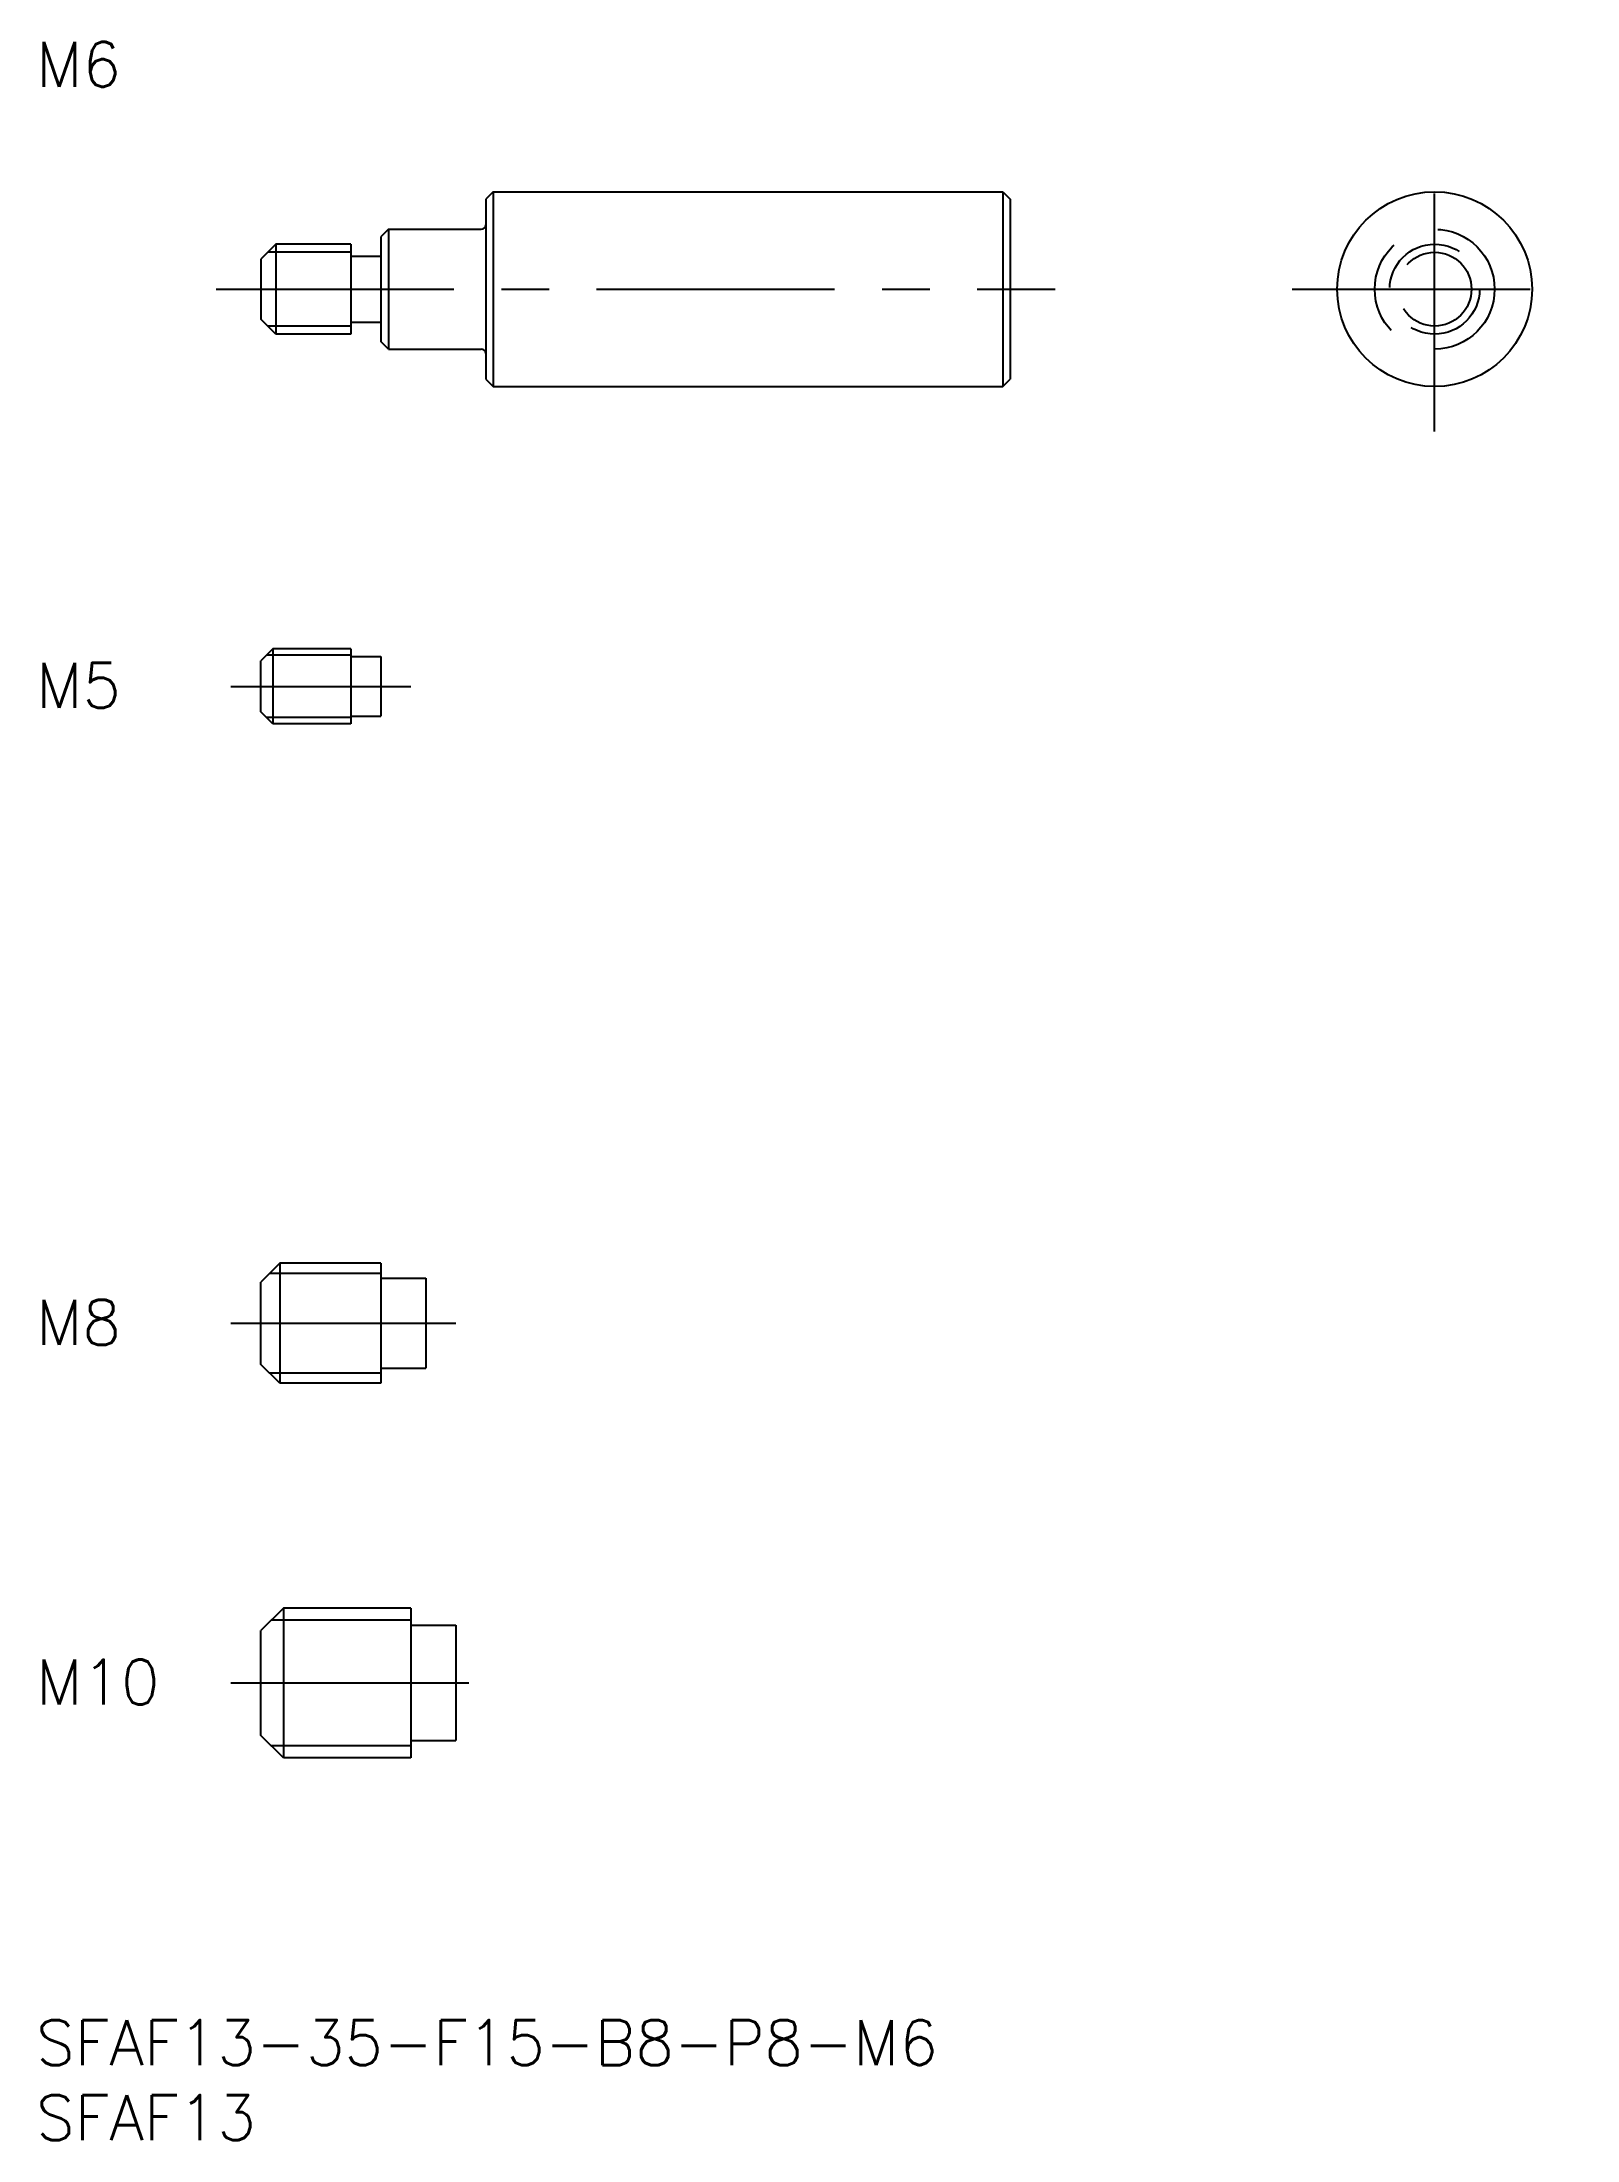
# Model space of a CAD drawing. Extents: x 0 to 103, y -8 to 132.
import ezdxf

# ---------------------------------------------------------------- set-up
doc = ezdxf.new("R2010")
doc.units = 0
doc.header["$LTSCALE"] = 0.5
doc.linetypes.add('CENTER', pattern=[50.8, 31.75, -6.35, 6.35, -6.35])
doc.linetypes.add('DASHED', pattern=[19.05, 12.7, -6.35])
for name, color, linetype in [('MSM_CENTER', 1, 'CENTER'), ('MSM_CONTINUOUS', 7, 'CONTINUOUS'), ('MSM_DASHED', 4, 'DASHED'), ('MSM_NARROW', 5, 'CONTINUOUS'), ('MSM_PART_NUMBER', 7, 'CONTINUOUS')]:
    doc.layers.add(name, color=color, linetype=linetype)
doc.styles.get("Standard").update_dxf_attribs({"font": 'txt.shx', "height": 1, "bigfont": 'bigfont.shx'})

# ---------------------------------------------------------------- blocks, each defined once
blk = doc.blocks.new('*U10')
at = {"layer": 'MSM_PART_NUMBER'}
blk.add_text('SFAF13-35-F15-B8-P8-M6', height=3, dxfattribs=at).set_placement((0, -3))
blk = doc.blocks.new('*U11')
at = {"layer": 'MSM_PART_NUMBER'}
blk.add_text('SFAF13', height=3, dxfattribs=at).set_placement((0, -8))
blk = doc.blocks.new('*U12')
at = {"layer": 'MSM_PART_NUMBER'}
blk.add_text('M10', height=3, dxfattribs=at).set_placement((0, 21.06))
blk = doc.blocks.new('*U13')
at = {"layer": 'MSM_PART_NUMBER'}
blk.add_text('M8', height=3, dxfattribs=at).set_placement((0, 45.06))
blk = doc.blocks.new('*U14')
at = {"layer": 'MSM_PART_NUMBER'}
blk.add_text('M6', height=3, dxfattribs=at).set_placement((0, 129))
blk = doc.blocks.new('*U15')
at = {"layer": 'MSM_PART_NUMBER'}
blk.add_text('M5', height=3, dxfattribs=at).set_placement((0, 87.56))

msp = doc.modelspace()

# ---------------------------------------------------------------- linework, layer by layer
at = {"layer": 'MSM_CENTER'}
for p, q in [((93.32, 106), (93.32, 125)), ((12, 115.5), (68, 115.5)), ((83.82, 115.5), (102.82, 115.5)), ((13, 89), (25, 89)), ((13, 46.5), (28, 46.5)), ((13, 22.5), (30, 22.5))]:
    msp.add_line(p, q, dxfattribs=at)
at = {"layer": 'MSM_CONTINUOUS'}
for p, q in [((30.5, 122), (30, 121.5)), ((30.5, 122), (64.5, 122)), ((30.5, 122), (30.5, 109)), ((64.5, 122), (64.5, 109)), ((64.5, 122), (65, 121.5)), ((30, 121.5), (30, 109.5)), ((65, 121.5), (65, 109.5)), ((23.5, 119.5), (23, 119)), ((23, 119), (23, 112)), ((23.5, 119.5), (29.7, 119.5)), ((23.5, 119.5), (23.5, 111.5)), ((30, 119), (30, 112)), ((16, 118.5), (15, 117.5)), ((21, 118.5), (16, 118.5)), ((16, 118.5), (16, 112.5)), ((21, 118.5), (21, 112.5)), ((21, 117.7), (23, 117.7)), ((15, 117.5), (15, 113.5)), ((16, 112.5), (15, 113.5)), ((21, 112.5), (16, 112.5)), ((21, 113.3), (23, 113.3)), ((23.5, 111.5), (23, 112)), ((23.5, 111.5), (29.7, 111.5)), ((30, 109.5), (30.5, 109)), ((64.5, 109), (65, 109.5)), ((30.5, 109), (64.5, 109)), ((15.8, 91.5), (15, 90.7)), ((21, 91.5), (15.8, 91.5)), ((15.8, 91.5), (15.8, 86.5)), ((21, 91.5), (21, 86.5)), ((21, 91), (23, 91)), ((23, 91), (23, 87)), ((15, 87.3), (15, 90.7)), ((15.8, 86.5), (15, 87.3)), ((21, 87), (23, 87)), ((21, 86.5), (15.8, 86.5)), ((16.25, 50.5), (15, 49.25)), ((23, 50.5), (16.25, 50.5)), ((16.25, 50.5), (16.25, 42.5)), ((23, 50.5), (23, 42.5)), ((15, 43.75), (15, 49.25)), ((23, 49.5), (26, 49.5)), ((26, 49.5), (26, 43.5)), ((16.25, 42.5), (15, 43.75)), ((23, 43.5), (26, 43.5)), ((23, 42.5), (16.25, 42.5)), ((16.5, 27.5), (15, 26)), ((25, 27.5), (16.5, 27.5)), ((16.5, 27.5), (16.5, 17.5)), ((25, 27.5), (25, 17.5)), ((15, 19), (15, 26)), ((25, 26.35), (28, 26.35)), ((28, 26.35), (28, 18.65)), ((16.5, 17.5), (15, 19)), ((25, 18.65), (28, 18.65)), ((25, 17.5), (16.5, 17.5))]:
    msp.add_line(p, q, dxfattribs=at)
msp.add_circle((93.32, 115.5), 6.5, dxfattribs=at)
for centre, start, end in [((29.7, 119.8), 270, 0), ((29.7, 111.2), 0, 90)]:
    msp.add_arc(centre, 0.3, start, end, dxfattribs=at)
at = {"layer": 'MSM_DASHED'}
for radius in [4, 3, 2.46]:
    msp.add_circle((93.32, 115.5), radius, dxfattribs=at)
at = {"layer": 'MSM_NARROW'}
for p, q in [((21, 117.96), (15.46, 117.96)), ((21, 113.04), (15.46, 113.04)), ((21, 91.07), (15.37, 91.07)), ((21, 86.93), (15.37, 86.93)), ((23, 49.82), (15.57, 49.82)), ((23, 43.18), (15.57, 43.18)), ((25, 26.69), (15.69, 26.69)), ((25, 18.31), (15.69, 18.31))]:
    msp.add_line(p, q, dxfattribs=at)

# ---------------------------------------------------------------- block references
at = {"layer": 'MSM_CONTINUOUS'}
for name in ['*U14', '*U15', '*U13', '*U12', '*U10', '*U11']:
    msp.add_blockref(name, (0, 0), dxfattribs=at)

doc.saveas('drawing.dxf')
